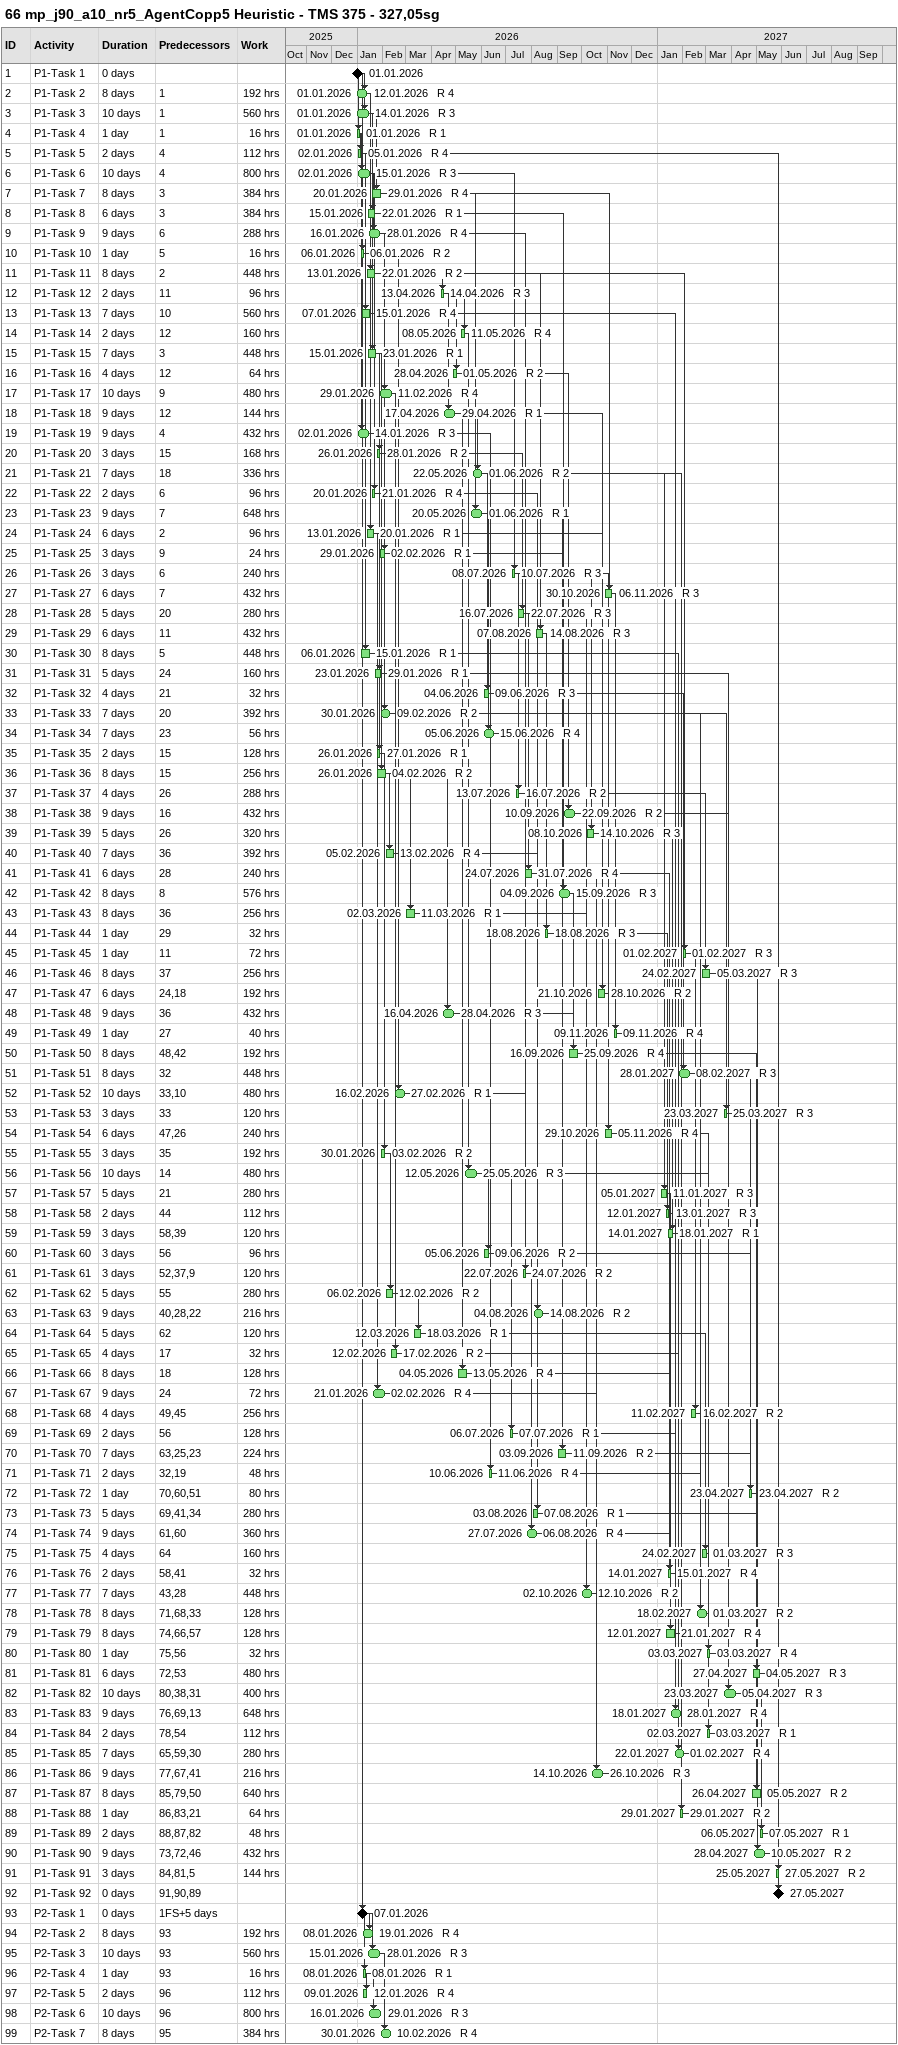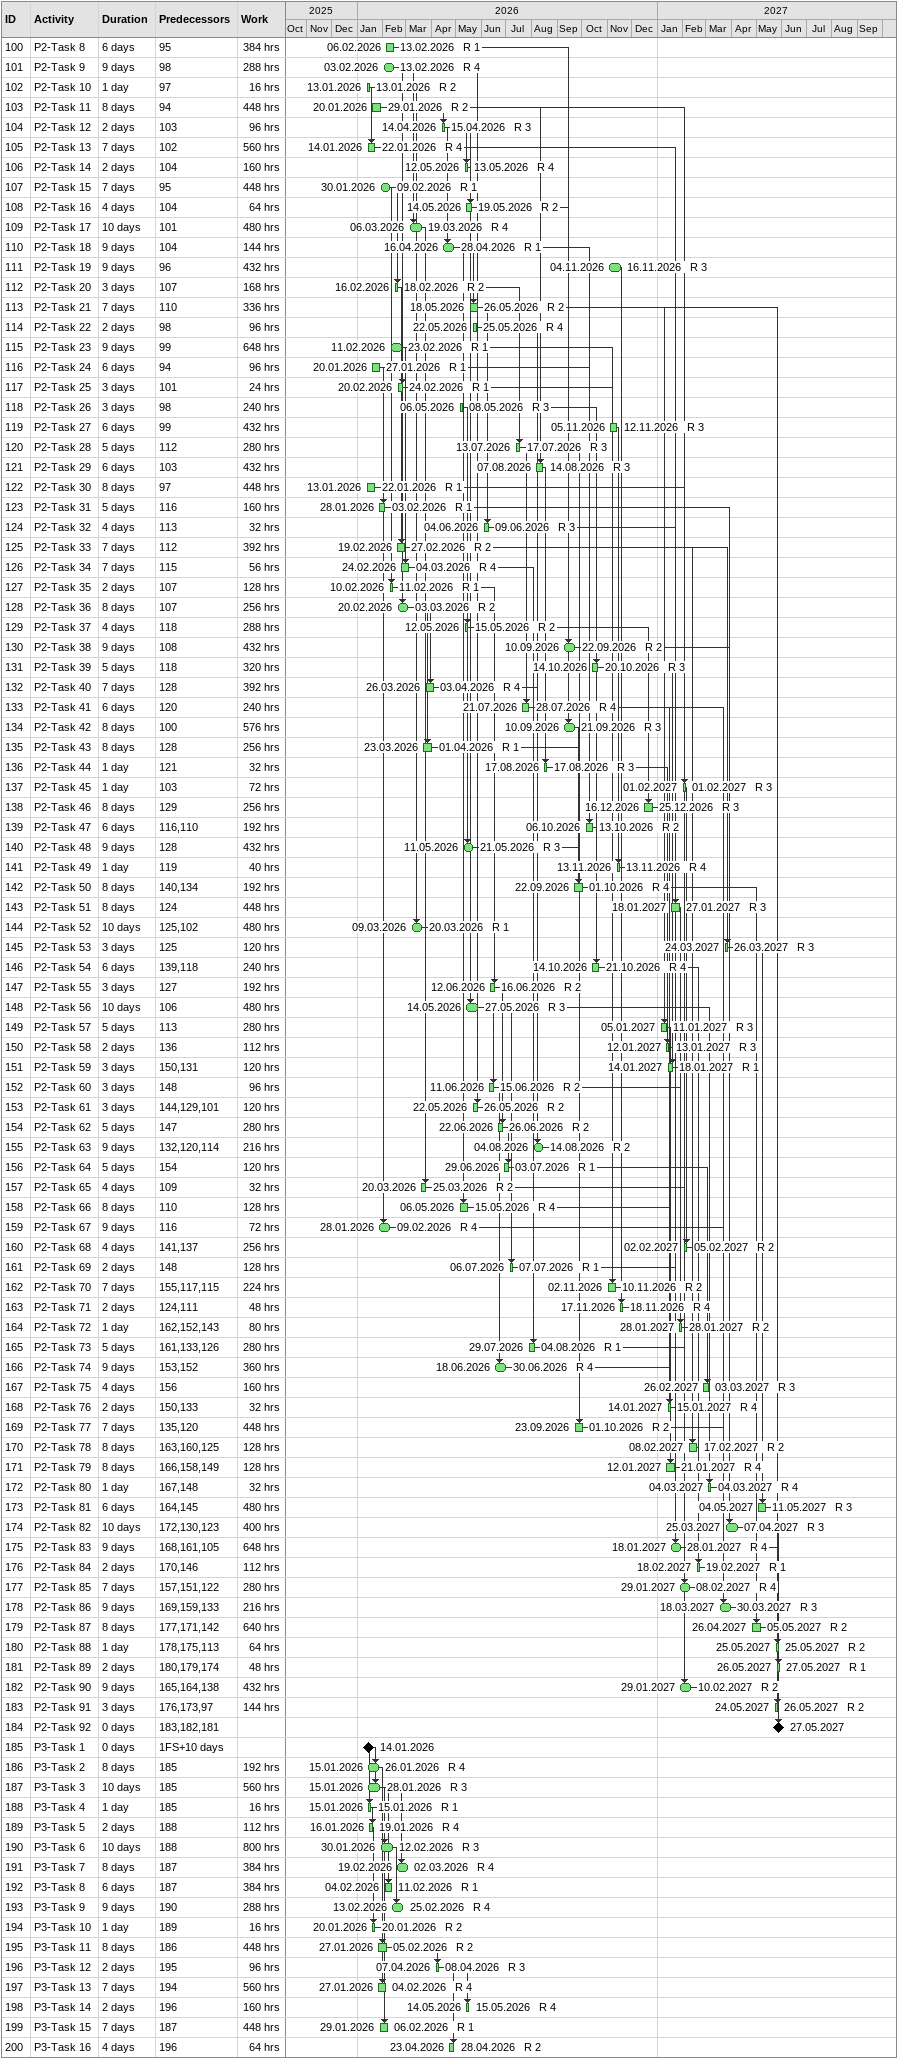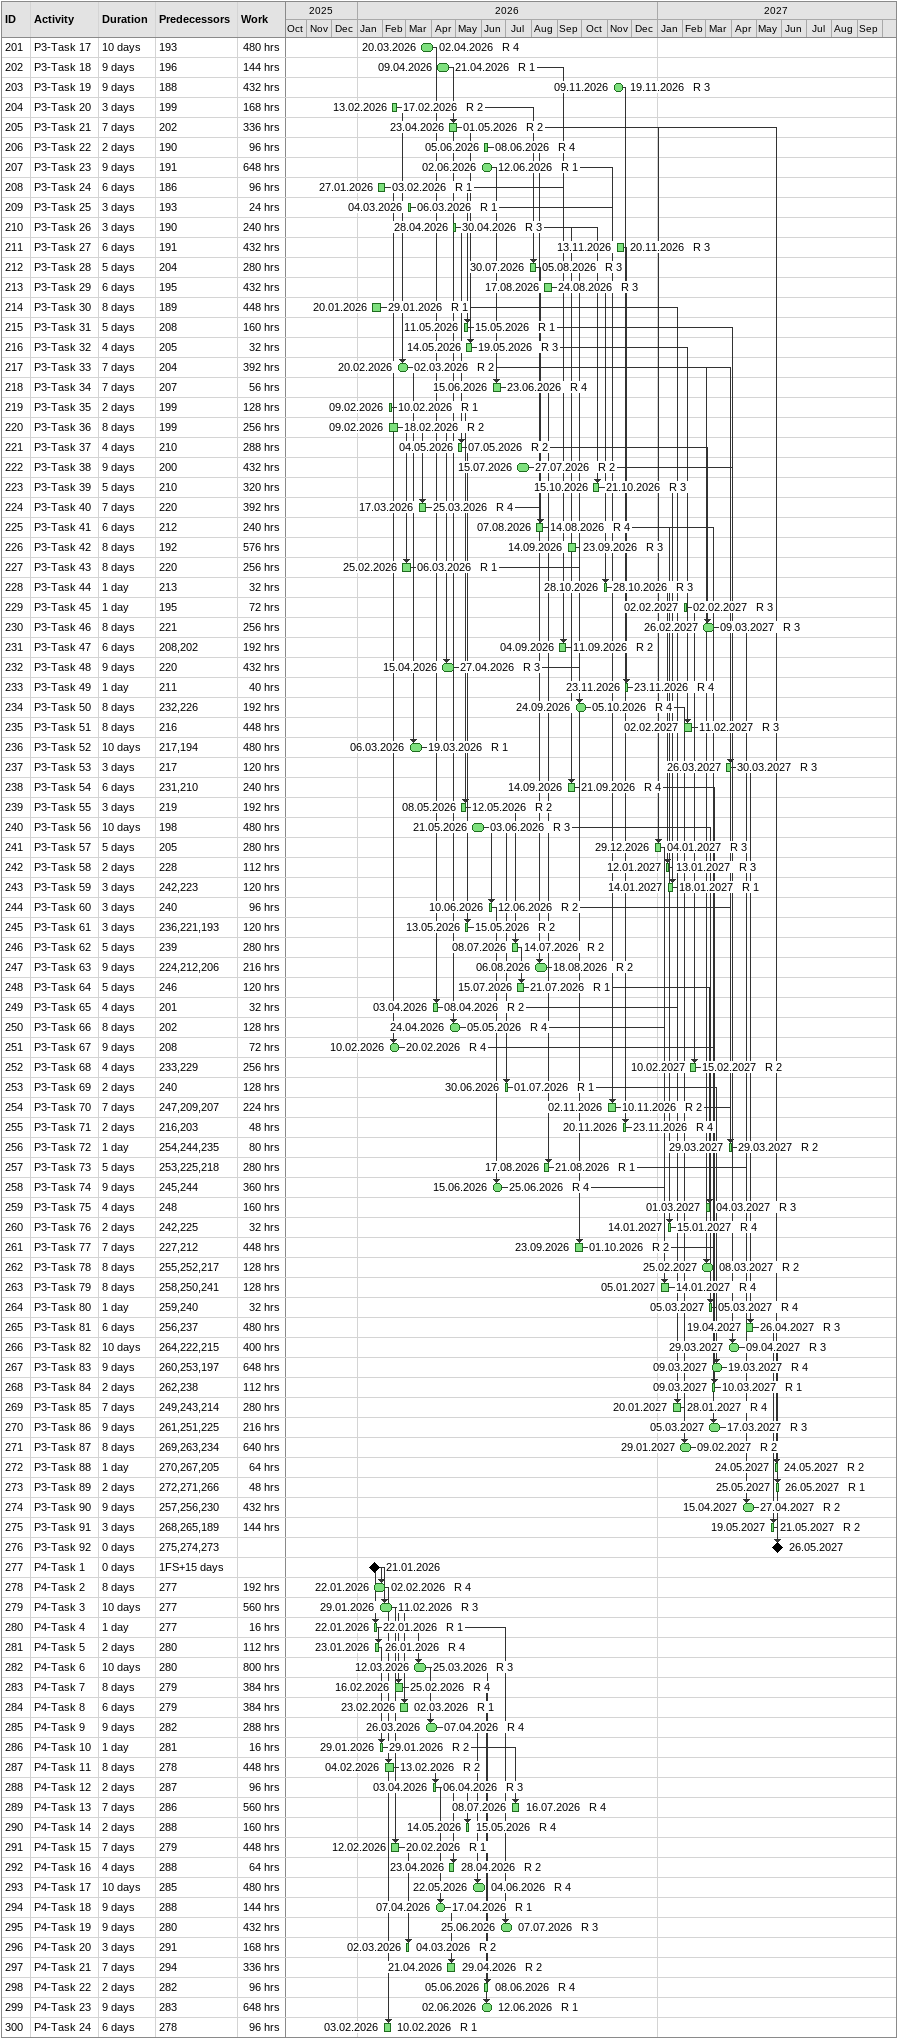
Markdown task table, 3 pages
66 mp_j90_a10_nr5_AgentCopp5 Heuristic - TMS 375 - 327,05sg

| ID | Task | Duration | Start | Finish | Predecessors | Resources | Work (h) |
|---|---|---|---|---|---|---|---|
| 1 | P1-Task 1 | 0d | 2026-01-01 | 2026-01-01 |  |  |  |
| 2 | P1-Task 2 | 8d | 2026-01-01 | 2026-01-12 | 1 | R 4 | 192 |
| 3 | P1-Task 3 | 10d | 2026-01-01 | 2026-01-14 | 1 | R 3 | 560 |
| 4 | P1-Task 4 | 1d | 2026-01-01 | 2026-01-01 | 1 | R 1 | 16 |
| 5 | P1-Task 5 | 2d | 2026-01-02 | 2026-01-05 | 4 | R 4 | 112 |
| 6 | P1-Task 6 | 10d | 2026-01-02 | 2026-01-15 | 4 | R 3 | 800 |
| 7 | P1-Task 7 | 8d | 2026-01-20 | 2026-01-29 | 3 | R 4 | 384 |
| 8 | P1-Task 8 | 6d | 2026-01-15 | 2026-01-22 | 3 | R 1 | 384 |
| 9 | P1-Task 9 | 9d | 2026-01-16 | 2026-01-28 | 6 | R 4 | 288 |
| 10 | P1-Task 10 | 1d | 2026-01-06 | 2026-01-06 | 5 | R 2 | 16 |
| 11 | P1-Task 11 | 8d | 2026-01-13 | 2026-01-22 | 2 | R 2 | 448 |
| 12 | P1-Task 12 | 2d | 2026-04-13 | 2026-04-14 | 11 | R 3 | 96 |
| 13 | P1-Task 13 | 7d | 2026-01-07 | 2026-01-15 | 10 | R 4 | 560 |
| 14 | P1-Task 14 | 2d | 2026-05-08 | 2026-05-11 | 12 | R 4 | 160 |
| 15 | P1-Task 15 | 7d | 2026-01-15 | 2026-01-23 | 3 | R 1 | 448 |
| 16 | P1-Task 16 | 4d | 2026-04-28 | 2026-05-01 | 12 | R 2 | 64 |
| 17 | P1-Task 17 | 10d | 2026-01-29 | 2026-02-11 | 9 | R 4 | 480 |
| 18 | P1-Task 18 | 9d | 2026-04-17 | 2026-04-29 | 12 | R 1 | 144 |
| 19 | P1-Task 19 | 9d | 2026-01-02 | 2026-01-14 | 4 | R 3 | 432 |
| 20 | P1-Task 20 | 3d | 2026-01-26 | 2026-01-28 | 15 | R 2 | 168 |
| 21 | P1-Task 21 | 7d | 2026-05-22 | 2026-06-01 | 18 | R 2 | 336 |
| 22 | P1-Task 22 | 2d | 2026-01-20 | 2026-01-21 | 6 | R 4 | 96 |
| 23 | P1-Task 23 | 9d | 2026-05-20 | 2026-06-01 | 7 | R 1 | 648 |
| 24 | P1-Task 24 | 6d | 2026-01-13 | 2026-01-20 | 2 | R 1 | 96 |
| 25 | P1-Task 25 | 3d | 2026-01-29 | 2026-02-02 | 9 | R 1 | 24 |
| 26 | P1-Task 26 | 3d | 2026-07-08 | 2026-07-10 | 6 | R 3 | 240 |
| 27 | P1-Task 27 | 6d | 2026-10-30 | 2026-11-06 | 7 | R 3 | 432 |
| 28 | P1-Task 28 | 5d | 2026-07-16 | 2026-07-22 | 20 | R 3 | 280 |
| 29 | P1-Task 29 | 6d | 2026-08-07 | 2026-08-14 | 11 | R 3 | 432 |
| 30 | P1-Task 30 | 8d | 2026-01-06 | 2026-01-15 | 5 | R 1 | 448 |
| 31 | P1-Task 31 | 5d | 2026-01-23 | 2026-01-29 | 24 | R 1 | 160 |
| 32 | P1-Task 32 | 4d | 2026-06-04 | 2026-06-09 | 21 | R 3 | 32 |
| 33 | P1-Task 33 | 7d | 2026-01-30 | 2026-02-09 | 20 | R 2 | 392 |
| 34 | P1-Task 34 | 7d | 2026-06-05 | 2026-06-15 | 23 | R 4 | 56 |
| 35 | P1-Task 35 | 2d | 2026-01-26 | 2026-01-27 | 15 | R 1 | 128 |
| 36 | P1-Task 36 | 8d | 2026-01-26 | 2026-02-04 | 15 | R 2 | 256 |
| 37 | P1-Task 37 | 4d | 2026-07-13 | 2026-07-16 | 26 | R 2 | 288 |
| 38 | P1-Task 38 | 9d | 2026-09-10 | 2026-09-22 | 16 | R 2 | 432 |
| 39 | P1-Task 39 | 5d | 2026-10-08 | 2026-10-14 | 26 | R 3 | 320 |
| 40 | P1-Task 40 | 7d | 2026-02-05 | 2026-02-13 | 36 | R 4 | 392 |
| 41 | P1-Task 41 | 6d | 2026-07-24 | 2026-07-31 | 28 | R 4 | 240 |
| 42 | P1-Task 42 | 8d | 2026-09-04 | 2026-09-15 | 8 | R 3 | 576 |
| 43 | P1-Task 43 | 8d | 2026-03-02 | 2026-03-11 | 36 | R 1 | 256 |
| 44 | P1-Task 44 | 1d | 2026-08-18 | 2026-08-18 | 29 | R 3 | 32 |
| 45 | P1-Task 45 | 1d | 2027-02-01 | 2027-02-01 | 11 | R 3 | 72 |
| 46 | P1-Task 46 | 8d | 2027-02-24 | 2027-03-05 | 37 | R 3 | 256 |
| 47 | P1-Task 47 | 6d | 2026-10-21 | 2026-10-28 | 24, 18 | R 2 | 192 |
| 48 | P1-Task 48 | 9d | 2026-04-16 | 2026-04-28 | 36 | R 3 | 432 |
| 49 | P1-Task 49 | 1d | 2026-11-09 | 2026-11-09 | 27 | R 4 | 40 |
| 50 | P1-Task 50 | 8d | 2026-09-16 | 2026-09-25 | 48, 42 | R 4 | 192 |
| 51 | P1-Task 51 | 8d | 2027-01-28 | 2027-02-08 | 32 | R 3 | 448 |
| 52 | P1-Task 52 | 10d | 2026-02-16 | 2026-02-27 | 33, 10 | R 1 | 480 |
| 53 | P1-Task 53 | 3d | 2027-03-23 | 2027-03-25 | 33 | R 3 | 120 |
| 54 | P1-Task 54 | 6d | 2026-10-29 | 2026-11-05 | 47, 26 | R 4 | 240 |
| 55 | P1-Task 55 | 3d | 2026-01-30 | 2026-02-03 | 35 | R 2 | 192 |
| 56 | P1-Task 56 | 10d | 2026-05-12 | 2026-05-25 | 14 | R 3 | 480 |
| 57 | P1-Task 57 | 5d | 2027-01-05 | 2027-01-11 | 21 | R 3 | 280 |
| 58 | P1-Task 58 | 2d | 2027-01-12 | 2027-01-13 | 44 | R 3 | 112 |
| 59 | P1-Task 59 | 3d | 2027-01-14 | 2027-01-18 | 58, 39 | R 1 | 120 |
| 60 | P1-Task 60 | 3d | 2026-06-05 | 2026-06-09 | 56 | R 2 | 96 |
| 61 | P1-Task 61 | 3d | 2026-07-22 | 2026-07-24 | 52, 37, 9 | R 2 | 120 |
| 62 | P1-Task 62 | 5d | 2026-02-06 | 2026-02-12 | 55 | R 2 | 280 |
| 63 | P1-Task 63 | 9d | 2026-08-04 | 2026-08-14 | 40, 28, 22 | R 2 | 216 |
| 64 | P1-Task 64 | 5d | 2026-03-12 | 2026-03-18 | 62 | R 1 | 120 |
| 65 | P1-Task 65 | 4d | 2026-02-12 | 2026-02-17 | 17 | R 2 | 32 |
| 66 | P1-Task 66 | 8d | 2026-05-04 | 2026-05-13 | 18 | R 4 | 128 |
| 67 | P1-Task 67 | 9d | 2026-01-21 | 2026-02-02 | 24 | R 4 | 72 |
| 68 | P1-Task 68 | 4d | 2027-02-11 | 2027-02-16 | 49, 45 | R 2 | 256 |
| 69 | P1-Task 69 | 2d | 2026-07-06 | 2026-07-07 | 56 | R 1 | 128 |
| 70 | P1-Task 70 | 7d | 2026-09-03 | 2026-09-11 | 63, 25, 23 | R 2 | 224 |
| 71 | P1-Task 71 | 2d | 2026-06-10 | 2026-06-11 | 32, 19 | R 4 | 48 |
| 72 | P1-Task 72 | 1d | 2027-04-23 | 2027-04-23 | 70, 60, 51 | R 2 | 80 |
| 73 | P1-Task 73 | 5d | 2026-08-03 | 2026-08-07 | 69, 41, 34 | R 1 | 280 |
| 74 | P1-Task 74 | 9d | 2026-07-27 | 2026-08-06 | 61, 60 | R 4 | 360 |
| 75 | P1-Task 75 | 4d | 2027-02-24 | 2027-03-01 | 64 | R 3 | 160 |
| 76 | P1-Task 76 | 2d | 2027-01-14 | 2027-01-15 | 58, 41 | R 4 | 32 |
| 77 | P1-Task 77 | 7d | 2026-10-02 | 2026-10-12 | 43, 28 | R 2 | 448 |
| 78 | P1-Task 78 | 8d | 2027-02-18 | 2027-03-01 | 71, 68, 33 | R 2 | 128 |
| 79 | P1-Task 79 | 8d | 2027-01-12 | 2027-01-21 | 74, 66, 57 | R 4 | 128 |
| 80 | P1-Task 80 | 1d | 2027-03-03 | 2027-03-03 | 75, 56 | R 4 | 32 |
| 81 | P1-Task 81 | 6d | 2027-04-27 | 2027-05-04 | 72, 53 | R 3 | 480 |
| 82 | P1-Task 82 | 10d | 2027-03-23 | 2027-04-05 | 80, 38, 31 | R 3 | 400 |
| 83 | P1-Task 83 | 9d | 2027-01-18 | 2027-01-28 | 76, 69, 13 | R 4 | 648 |
| 84 | P1-Task 84 | 2d | 2027-03-02 | 2027-03-03 | 78, 54 | R 1 | 112 |
| 85 | P1-Task 85 | 7d | 2027-01-22 | 2027-02-01 | 65, 59, 30 | R 4 | 280 |
| 86 | P1-Task 86 | 9d | 2026-10-14 | 2026-10-26 | 77, 67, 41 | R 3 | 216 |
| 87 | P1-Task 87 | 8d | 2027-04-26 | 2027-05-05 | 85, 79, 50 | R 2 | 640 |
| 88 | P1-Task 88 | 1d | 2027-01-29 | 2027-01-29 | 86, 83, 21 | R 2 | 64 |
| 89 | P1-Task 89 | 2d | 2027-05-06 | 2027-05-07 | 88, 87, 82 | R 1 | 48 |
| 90 | P1-Task 90 | 9d | 2027-04-28 | 2027-05-10 | 73, 72, 46 | R 2 | 432 |
| 91 | P1-Task 91 | 3d | 2027-05-25 | 2027-05-27 | 84, 81, 5 | R 2 | 144 |
| 92 | P1-Task 92 | 0d | 2027-05-27 | 2027-05-27 | 91, 90, 89 |  |  |
| 93 | P2-Task 1 | 0d | 2026-01-07 | 2026-01-07 | 1FS+5d |  |  |
| 94 | P2-Task 2 | 8d | 2026-01-08 | 2026-01-19 | 93 | R 4 | 192 |
| 95 | P2-Task 3 | 10d | 2026-01-15 | 2026-01-28 | 93 | R 3 | 560 |
| 96 | P2-Task 4 | 1d | 2026-01-08 | 2026-01-08 | 93 | R 1 | 16 |
| 97 | P2-Task 5 | 2d | 2026-01-09 | 2026-01-12 | 96 | R 4 | 112 |
| 98 | P2-Task 6 | 10d | 2026-01-16 | 2026-01-29 | 96 | R 3 | 800 |
| 99 | P2-Task 7 | 8d | 2026-01-30 | 2026-02-10 | 95 | R 4 | 384 |
| 100 | P2-Task 8 | 6d | 2026-02-06 | 2026-02-13 | 95 | R 1 | 384 |
| 101 | P2-Task 9 | 9d | 2026-02-03 | 2026-02-13 | 98 | R 4 | 288 |
| 102 | P2-Task 10 | 1d | 2026-01-13 | 2026-01-13 | 97 | R 2 | 16 |
| 103 | P2-Task 11 | 8d | 2026-01-20 | 2026-01-29 | 94 | R 2 | 448 |
| 104 | P2-Task 12 | 2d | 2026-04-14 | 2026-04-15 | 103 | R 3 | 96 |
| 105 | P2-Task 13 | 7d | 2026-01-14 | 2026-01-22 | 102 | R 4 | 560 |
| 106 | P2-Task 14 | 2d | 2026-05-12 | 2026-05-13 | 104 | R 4 | 160 |
| 107 | P2-Task 15 | 7d | 2026-01-30 | 2026-02-09 | 95 | R 1 | 448 |
| 108 | P2-Task 16 | 4d | 2026-05-14 | 2026-05-19 | 104 | R 2 | 64 |
| 109 | P2-Task 17 | 10d | 2026-03-06 | 2026-03-19 | 101 | R 4 | 480 |
| 110 | P2-Task 18 | 9d | 2026-04-16 | 2026-04-28 | 104 | R 1 | 144 |
| 111 | P2-Task 19 | 9d | 2026-11-04 | 2026-11-16 | 96 | R 3 | 432 |
| 112 | P2-Task 20 | 3d | 2026-02-16 | 2026-02-18 | 107 | R 2 | 168 |
| 113 | P2-Task 21 | 7d | 2026-05-18 | 2026-05-26 | 110 | R 2 | 336 |
| 114 | P2-Task 22 | 2d | 2026-05-22 | 2026-05-25 | 98 | R 4 | 96 |
| 115 | P2-Task 23 | 9d | 2026-02-11 | 2026-02-23 | 99 | R 1 | 648 |
| 116 | P2-Task 24 | 6d | 2026-01-20 | 2026-01-27 | 94 | R 1 | 96 |
| 117 | P2-Task 25 | 3d | 2026-02-20 | 2026-02-24 | 101 | R 1 | 24 |
| 118 | P2-Task 26 | 3d | 2026-05-06 | 2026-05-08 | 98 | R 3 | 240 |
| 119 | P2-Task 27 | 6d | 2026-11-05 | 2026-11-12 | 99 | R 3 | 432 |
| 120 | P2-Task 28 | 5d | 2026-07-13 | 2026-07-17 | 112 | R 3 | 280 |
| 121 | P2-Task 29 | 6d | 2026-08-07 | 2026-08-14 | 103 | R 3 | 432 |
| 122 | P2-Task 30 | 8d | 2026-01-13 | 2026-01-22 | 97 | R 1 | 448 |
| 123 | P2-Task 31 | 5d | 2026-01-28 | 2026-02-03 | 116 | R 1 | 160 |
| 124 | P2-Task 32 | 4d | 2026-06-04 | 2026-06-09 | 113 | R 3 | 32 |
| 125 | P2-Task 33 | 7d | 2026-02-19 | 2026-02-27 | 112 | R 2 | 392 |
| 126 | P2-Task 34 | 7d | 2026-02-24 | 2026-03-04 | 115 | R 4 | 56 |
| 127 | P2-Task 35 | 2d | 2026-02-10 | 2026-02-11 | 107 | R 1 | 128 |
| 128 | P2-Task 36 | 8d | 2026-02-20 | 2026-03-03 | 107 | R 2 | 256 |
| 129 | P2-Task 37 | 4d | 2026-05-12 | 2026-05-15 | 118 | R 2 | 288 |
| 130 | P2-Task 38 | 9d | 2026-09-10 | 2026-09-22 | 108 | R 2 | 432 |
| 131 | P2-Task 39 | 5d | 2026-10-14 | 2026-10-20 | 118 | R 3 | 320 |
| 132 | P2-Task 40 | 7d | 2026-03-26 | 2026-04-03 | 128 | R 4 | 392 |
| 133 | P2-Task 41 | 6d | 2026-07-21 | 2026-07-28 | 120 | R 4 | 240 |
| 134 | P2-Task 42 | 8d | 2026-09-10 | 2026-09-21 | 100 | R 3 | 576 |
| 135 | P2-Task 43 | 8d | 2026-03-23 | 2026-04-01 | 128 | R 1 | 256 |
| 136 | P2-Task 44 | 1d | 2026-08-17 | 2026-08-17 | 121 | R 3 | 32 |
| 137 | P2-Task 45 | 1d | 2027-02-01 | 2027-02-01 | 103 | R 3 | 72 |
| 138 | P2-Task 46 | 8d | 2026-12-16 | 2026-12-25 | 129 | R 3 | 256 |
| 139 | P2-Task 47 | 6d | 2026-10-06 | 2026-10-13 | 116, 110 | R 2 | 192 |
| 140 | P2-Task 48 | 9d | 2026-05-11 | 2026-05-21 | 128 | R 3 | 432 |
| 141 | P2-Task 49 | 1d | 2026-11-13 | 2026-11-13 | 119 | R 4 | 40 |
| 142 | P2-Task 50 | 8d | 2026-09-22 | 2026-10-01 | 140, 134 | R 4 | 192 |
| 143 | P2-Task 51 | 8d | 2027-01-18 | 2027-01-27 | 124 | R 3 | 448 |
| 144 | P2-Task 52 | 10d | 2026-03-09 | 2026-03-20 | 125, 102 | R 1 | 480 |
| 145 | P2-Task 53 | 3d | 2027-03-24 | 2027-03-26 | 125 | R 3 | 120 |
| 146 | P2-Task 54 | 6d | 2026-10-14 | 2026-10-21 | 139, 118 | R 4 | 240 |
| 147 | P2-Task 55 | 3d | 2026-06-12 | 2026-06-16 | 127 | R 2 | 192 |
| 148 | P2-Task 56 | 10d | 2026-05-14 | 2026-05-27 | 106 | R 3 | 480 |
| 149 | P2-Task 57 | 5d | 2027-01-05 | 2027-01-11 | 113 | R 3 | 280 |
| 150 | P2-Task 58 | 2d | 2027-01-12 | 2027-01-13 | 136 | R 3 | 112 |
| 151 | P2-Task 59 | 3d | 2027-01-14 | 2027-01-18 | 150, 131 | R 1 | 120 |
| 152 | P2-Task 60 | 3d | 2026-06-11 | 2026-06-15 | 148 | R 2 | 96 |
| 153 | P2-Task 61 | 3d | 2026-05-22 | 2026-05-26 | 144, 129, 101 | R 2 | 120 |
| 154 | P2-Task 62 | 5d | 2026-06-22 | 2026-06-26 | 147 | R 2 | 280 |
| 155 | P2-Task 63 | 9d | 2026-08-04 | 2026-08-14 | 132, 120, 114 | R 2 | 216 |
| 156 | P2-Task 64 | 5d | 2026-06-29 | 2026-07-03 | 154 | R 1 | 120 |
| 157 | P2-Task 65 | 4d | 2026-03-20 | 2026-03-25 | 109 | R 2 | 32 |
| 158 | P2-Task 66 | 8d | 2026-05-06 | 2026-05-15 | 110 | R 4 | 128 |
| 159 | P2-Task 67 | 9d | 2026-01-28 | 2026-02-09 | 116 | R 4 | 72 |
| 160 | P2-Task 68 | 4d | 2027-02-02 | 2027-02-05 | 141, 137 | R 2 | 256 |
| 161 | P2-Task 69 | 2d | 2026-07-06 | 2026-07-07 | 148 | R 1 | 128 |
| 162 | P2-Task 70 | 7d | 2026-11-02 | 2026-11-10 | 155, 117, 115 | R 2 | 224 |
| 163 | P2-Task 71 | 2d | 2026-11-17 | 2026-11-18 | 124, 111 | R 4 | 48 |
| 164 | P2-Task 72 | 1d | 2027-01-28 | 2027-01-28 | 162, 152, 143 | R 2 | 80 |
| 165 | P2-Task 73 | 5d | 2026-07-29 | 2026-08-04 | 161, 133, 126 | R 1 | 280 |
| 166 | P2-Task 74 | 9d | 2026-06-18 | 2026-06-30 | 153, 152 | R 4 | 360 |
| 167 | P2-Task 75 | 4d | 2027-02-26 | 2027-03-03 | 156 | R 3 | 160 |
| 168 | P2-Task 76 | 2d | 2027-01-14 | 2027-01-15 | 150, 133 | R 4 | 32 |
| 169 | P2-Task 77 | 7d | 2026-09-23 | 2026-10-01 | 135, 120 | R 2 | 448 |
| 170 | P2-Task 78 | 8d | 2027-02-08 | 2027-02-17 | 163, 160, 125 | R 2 | 128 |
| 171 | P2-Task 79 | 8d | 2027-01-12 | 2027-01-21 | 166, 158, 149 | R 4 | 128 |
| 172 | P2-Task 80 | 1d | 2027-03-04 | 2027-03-04 | 167, 148 | R 4 | 32 |
| 173 | P2-Task 81 | 6d | 2027-05-04 | 2027-05-11 | 164, 145 | R 3 | 480 |
| 174 | P2-Task 82 | 10d | 2027-03-25 | 2027-04-07 | 172, 130, 123 | R 3 | 400 |
| 175 | P2-Task 83 | 9d | 2027-01-18 | 2027-01-28 | 168, 161, 105 | R 4 | 648 |
| 176 | P2-Task 84 | 2d | 2027-02-18 | 2027-02-19 | 170, 146 | R 1 | 112 |
| 177 | P2-Task 85 | 7d | 2027-01-29 | 2027-02-08 | 157, 151, 122 | R 4 | 280 |
| 178 | P2-Task 86 | 9d | 2027-03-18 | 2027-03-30 | 169, 159, 133 | R 3 | 216 |
| 179 | P2-Task 87 | 8d | 2027-04-26 | 2027-05-05 | 177, 171, 142 | R 2 | 640 |
| 180 | P2-Task 88 | 1d | 2027-05-25 | 2027-05-25 | 178, 175, 113 | R 2 | 64 |
| 181 | P2-Task 89 | 2d | 2027-05-26 | 2027-05-27 | 180, 179, 174 | R 1 | 48 |
| 182 | P2-Task 90 | 9d | 2027-01-29 | 2027-02-10 | 165, 164, 138 | R 2 | 432 |
| 183 | P2-Task 91 | 3d | 2027-05-24 | 2027-05-26 | 176, 173, 97 | R 2 | 144 |
| 184 | P2-Task 92 | 0d | 2027-05-27 | 2027-05-27 | 183, 182, 181 |  |  |
| 185 | P3-Task 1 | 0d | 2026-01-14 | 2026-01-14 | 1FS+10d |  |  |
| 186 | P3-Task 2 | 8d | 2026-01-15 | 2026-01-26 | 185 | R 4 | 192 |
| 187 | P3-Task 3 | 10d | 2026-01-15 | 2026-01-28 | 185 | R 3 | 560 |
| 188 | P3-Task 4 | 1d | 2026-01-15 | 2026-01-15 | 185 | R 1 | 16 |
| 189 | P3-Task 5 | 2d | 2026-01-16 | 2026-01-19 | 188 | R 4 | 112 |
| 190 | P3-Task 6 | 10d | 2026-01-30 | 2026-02-12 | 188 | R 3 | 800 |
| 191 | P3-Task 7 | 8d | 2026-02-19 | 2026-03-02 | 187 | R 4 | 384 |
| 192 | P3-Task 8 | 6d | 2026-02-04 | 2026-02-11 | 187 | R 1 | 384 |
| 193 | P3-Task 9 | 9d | 2026-02-13 | 2026-02-25 | 190 | R 4 | 288 |
| 194 | P3-Task 10 | 1d | 2026-01-20 | 2026-01-20 | 189 | R 2 | 16 |
| 195 | P3-Task 11 | 8d | 2026-01-27 | 2026-02-05 | 186 | R 2 | 448 |
| 196 | P3-Task 12 | 2d | 2026-04-07 | 2026-04-08 | 195 | R 3 | 96 |
| 197 | P3-Task 13 | 7d | 2026-01-27 | 2026-02-04 | 194 | R 4 | 560 |
| 198 | P3-Task 14 | 2d | 2026-05-14 | 2026-05-15 | 196 | R 4 | 160 |
| 199 | P3-Task 15 | 7d | 2026-01-29 | 2026-02-06 | 187 | R 1 | 448 |
| 200 | P3-Task 16 | 4d | 2026-04-23 | 2026-04-28 | 196 | R 2 | 64 |
| 201 | P3-Task 17 | 10d | 2026-03-20 | 2026-04-02 | 193 | R 4 | 480 |
| 202 | P3-Task 18 | 9d | 2026-04-09 | 2026-04-21 | 196 | R 1 | 144 |
| 203 | P3-Task 19 | 9d | 2026-11-09 | 2026-11-19 | 188 | R 3 | 432 |
| 204 | P3-Task 20 | 3d | 2026-02-13 | 2026-02-17 | 199 | R 2 | 168 |
| 205 | P3-Task 21 | 7d | 2026-04-23 | 2026-05-01 | 202 | R 2 | 336 |
| 206 | P3-Task 22 | 2d | 2026-06-05 | 2026-06-08 | 190 | R 4 | 96 |
| 207 | P3-Task 23 | 9d | 2026-06-02 | 2026-06-12 | 191 | R 1 | 648 |
| 208 | P3-Task 24 | 6d | 2026-01-27 | 2026-02-03 | 186 | R 1 | 96 |
| 209 | P3-Task 25 | 3d | 2026-03-04 | 2026-03-06 | 193 | R 1 | 24 |
| 210 | P3-Task 26 | 3d | 2026-04-28 | 2026-04-30 | 190 | R 3 | 240 |
| 211 | P3-Task 27 | 6d | 2026-11-13 | 2026-11-20 | 191 | R 3 | 432 |
| 212 | P3-Task 28 | 5d | 2026-07-30 | 2026-08-05 | 204 | R 3 | 280 |
| 213 | P3-Task 29 | 6d | 2026-08-17 | 2026-08-24 | 195 | R 3 | 432 |
| 214 | P3-Task 30 | 8d | 2026-01-20 | 2026-01-29 | 189 | R 1 | 448 |
| 215 | P3-Task 31 | 5d | 2026-05-11 | 2026-05-15 | 208 | R 1 | 160 |
| 216 | P3-Task 32 | 4d | 2026-05-14 | 2026-05-19 | 205 | R 3 | 32 |
| 217 | P3-Task 33 | 7d | 2026-02-20 | 2026-03-02 | 204 | R 2 | 392 |
| 218 | P3-Task 34 | 7d | 2026-06-15 | 2026-06-23 | 207 | R 4 | 56 |
| 219 | P3-Task 35 | 2d | 2026-02-09 | 2026-02-10 | 199 | R 1 | 128 |
| 220 | P3-Task 36 | 8d | 2026-02-09 | 2026-02-18 | 199 | R 2 | 256 |
| 221 | P3-Task 37 | 4d | 2026-05-04 | 2026-05-07 | 210 | R 2 | 288 |
| 222 | P3-Task 38 | 9d | 2026-07-15 | 2026-07-27 | 200 | R 2 | 432 |
| 223 | P3-Task 39 | 5d | 2026-10-15 | 2026-10-21 | 210 | R 3 | 320 |
| 224 | P3-Task 40 | 7d | 2026-03-17 | 2026-03-25 | 220 | R 4 | 392 |
| 225 | P3-Task 41 | 6d | 2026-08-07 | 2026-08-14 | 212 | R 4 | 240 |
| 226 | P3-Task 42 | 8d | 2026-09-14 | 2026-09-23 | 192 | R 3 | 576 |
| 227 | P3-Task 43 | 8d | 2026-02-25 | 2026-03-06 | 220 | R 1 | 256 |
| 228 | P3-Task 44 | 1d | 2026-10-28 | 2026-10-28 | 213 | R 3 | 32 |
| 229 | P3-Task 45 | 1d | 2027-02-02 | 2027-02-02 | 195 | R 3 | 72 |
| 230 | P3-Task 46 | 8d | 2027-02-26 | 2027-03-09 | 221 | R 3 | 256 |
| 231 | P3-Task 47 | 6d | 2026-09-04 | 2026-09-11 | 208, 202 | R 2 | 192 |
| 232 | P3-Task 48 | 9d | 2026-04-15 | 2026-04-27 | 220 | R 3 | 432 |
| 233 | P3-Task 49 | 1d | 2026-11-23 | 2026-11-23 | 211 | R 4 | 40 |
| 234 | P3-Task 50 | 8d | 2026-09-24 | 2026-10-05 | 232, 226 | R 4 | 192 |
| 235 | P3-Task 51 | 8d | 2027-02-02 | 2027-02-11 | 216 | R 3 | 448 |
| 236 | P3-Task 52 | 10d | 2026-03-06 | 2026-03-19 | 217, 194 | R 1 | 480 |
| 237 | P3-Task 53 | 3d | 2027-03-26 | 2027-03-30 | 217 | R 3 | 120 |
| 238 | P3-Task 54 | 6d | 2026-09-14 | 2026-09-21 | 231, 210 | R 4 | 240 |
| 239 | P3-Task 55 | 3d | 2026-05-08 | 2026-05-12 | 219 | R 2 | 192 |
| 240 | P3-Task 56 | 10d | 2026-05-21 | 2026-06-03 | 198 | R 3 | 480 |
| 241 | P3-Task 57 | 5d | 2026-12-29 | 2027-01-04 | 205 | R 3 | 280 |
| 242 | P3-Task 58 | 2d | 2027-01-12 | 2027-01-13 | 228 | R 3 | 112 |
| 243 | P3-Task 59 | 3d | 2027-01-14 | 2027-01-18 | 242, 223 | R 1 | 120 |
| 244 | P3-Task 60 | 3d | 2026-06-10 | 2026-06-12 | 240 | R 2 | 96 |
| 245 | P3-Task 61 | 3d | 2026-05-13 | 2026-05-15 | 236, 221, 193 | R 2 | 120 |
| 246 | P3-Task 62 | 5d | 2026-07-08 | 2026-07-14 | 239 | R 2 | 280 |
| 247 | P3-Task 63 | 9d | 2026-08-06 | 2026-08-18 | 224, 212, 206 | R 2 | 216 |
| 248 | P3-Task 64 | 5d | 2026-07-15 | 2026-07-21 | 246 | R 1 | 120 |
| 249 | P3-Task 65 | 4d | 2026-04-03 | 2026-04-08 | 201 | R 2 | 32 |
| 250 | P3-Task 66 | 8d | 2026-04-24 | 2026-05-05 | 202 | R 4 | 128 |
| 251 | P3-Task 67 | 9d | 2026-02-10 | 2026-02-20 | 208 | R 4 | 72 |
| 252 | P3-Task 68 | 4d | 2027-02-10 | 2027-02-15 | 233, 229 | R 2 | 256 |
| 253 | P3-Task 69 | 2d | 2026-06-30 | 2026-07-01 | 240 | R 1 | 128 |
| 254 | P3-Task 70 | 7d | 2026-11-02 | 2026-11-10 | 247, 209, 207 | R 2 | 224 |
| 255 | P3-Task 71 | 2d | 2026-11-20 | 2026-11-23 | 216, 203 | R 4 | 48 |
| 256 | P3-Task 72 | 1d | 2027-03-29 | 2027-03-29 | 254, 244, 235 | R 2 | 80 |
| 257 | P3-Task 73 | 5d | 2026-08-17 | 2026-08-21 | 253, 225, 218 | R 1 | 280 |
| 258 | P3-Task 74 | 9d | 2026-06-15 | 2026-06-25 | 245, 244 | R 4 | 360 |
| 259 | P3-Task 75 | 4d | 2027-03-01 | 2027-03-04 | 248 | R 3 | 160 |
| 260 | P3-Task 76 | 2d | 2027-01-14 | 2027-01-15 | 242, 225 | R 4 | 32 |
| 261 | P3-Task 77 | 7d | 2026-09-23 | 2026-10-01 | 227, 212 | R 2 | 448 |
| 262 | P3-Task 78 | 8d | 2027-02-25 | 2027-03-08 | 255, 252, 217 | R 2 | 128 |
| 263 | P3-Task 79 | 8d | 2027-01-05 | 2027-01-14 | 258, 250, 241 | R 4 | 128 |
| 264 | P3-Task 80 | 1d | 2027-03-05 | 2027-03-05 | 259, 240 | R 4 | 32 |
| 265 | P3-Task 81 | 6d | 2027-04-19 | 2027-04-26 | 256, 237 | R 3 | 480 |
| 266 | P3-Task 82 | 10d | 2027-03-29 | 2027-04-09 | 264, 222, 215 | R 3 | 400 |
| 267 | P3-Task 83 | 9d | 2027-03-09 | 2027-03-19 | 260, 253, 197 | R 4 | 648 |
| 268 | P3-Task 84 | 2d | 2027-03-09 | 2027-03-10 | 262, 238 | R 1 | 112 |
| 269 | P3-Task 85 | 7d | 2027-01-20 | 2027-01-28 | 249, 243, 214 | R 4 | 280 |
| 270 | P3-Task 86 | 9d | 2027-03-05 | 2027-03-17 | 261, 251, 225 | R 3 | 216 |
| 271 | P3-Task 87 | 8d | 2027-01-29 | 2027-02-09 | 269, 263, 234 | R 2 | 640 |
| 272 | P3-Task 88 | 1d | 2027-05-24 | 2027-05-24 | 270, 267, 205 | R 2 | 64 |
| 273 | P3-Task 89 | 2d | 2027-05-25 | 2027-05-26 | 272, 271, 266 | R 1 | 48 |
| 274 | P3-Task 90 | 9d | 2027-04-15 | 2027-04-27 | 257, 256, 230 | R 2 | 432 |
| 275 | P3-Task 91 | 3d | 2027-05-19 | 2027-05-21 | 268, 265, 189 | R 2 | 144 |
| 276 | P3-Task 92 | 0d | 2027-05-26 | 2027-05-26 | 275, 274, 273 |  |  |
| 277 | P4-Task 1 | 0d | 2026-01-21 | 2026-01-21 | 1FS+15d |  |  |
| 278 | P4-Task 2 | 8d | 2026-01-22 | 2026-02-02 | 277 | R 4 | 192 |
| 279 | P4-Task 3 | 10d | 2026-01-29 | 2026-02-11 | 277 | R 3 | 560 |
| 280 | P4-Task 4 | 1d | 2026-01-22 | 2026-01-22 | 277 | R 1 | 16 |
| 281 | P4-Task 5 | 2d | 2026-01-23 | 2026-01-26 | 280 | R 4 | 112 |
| 282 | P4-Task 6 | 10d | 2026-03-12 | 2026-03-25 | 280 | R 3 | 800 |
| 283 | P4-Task 7 | 8d | 2026-02-16 | 2026-02-25 | 279 | R 4 | 384 |
| 284 | P4-Task 8 | 6d | 2026-02-23 | 2026-03-02 | 279 | R 1 | 384 |
| 285 | P4-Task 9 | 9d | 2026-03-26 | 2026-04-07 | 282 | R 4 | 288 |
| 286 | P4-Task 10 | 1d | 2026-01-29 | 2026-01-29 | 281 | R 2 | 16 |
| 287 | P4-Task 11 | 8d | 2026-02-04 | 2026-02-13 | 278 | R 2 | 448 |
| 288 | P4-Task 12 | 2d | 2026-04-03 | 2026-04-06 | 287 | R 3 | 96 |
| 289 | P4-Task 13 | 7d | 2026-07-08 | 2026-07-16 | 286 | R 4 | 560 |
| 290 | P4-Task 14 | 2d | 2026-05-14 | 2026-05-15 | 288 | R 4 | 160 |
| 291 | P4-Task 15 | 7d | 2026-02-12 | 2026-02-20 | 279 | R 1 | 448 |
| 292 | P4-Task 16 | 4d | 2026-04-23 | 2026-04-28 | 288 | R 2 | 64 |
| 293 | P4-Task 17 | 10d | 2026-05-22 | 2026-06-04 | 285 | R 4 | 480 |
| 294 | P4-Task 18 | 9d | 2026-04-07 | 2026-04-17 | 288 | R 1 | 144 |
| 295 | P4-Task 19 | 9d | 2026-06-25 | 2026-07-07 | 280 | R 3 | 432 |
| 296 | P4-Task 20 | 3d | 2026-03-02 | 2026-03-04 | 291 | R 2 | 168 |
| 297 | P4-Task 21 | 7d | 2026-04-21 | 2026-04-29 | 294 | R 2 | 336 |
| 298 | P4-Task 22 | 2d | 2026-06-05 | 2026-06-08 | 282 | R 4 | 96 |
| 299 | P4-Task 23 | 9d | 2026-06-02 | 2026-06-12 | 283 | R 1 | 648 |
| 300 | P4-Task 24 | 6d | 2026-02-03 | 2026-02-10 | 278 | R 1 | 96 |
